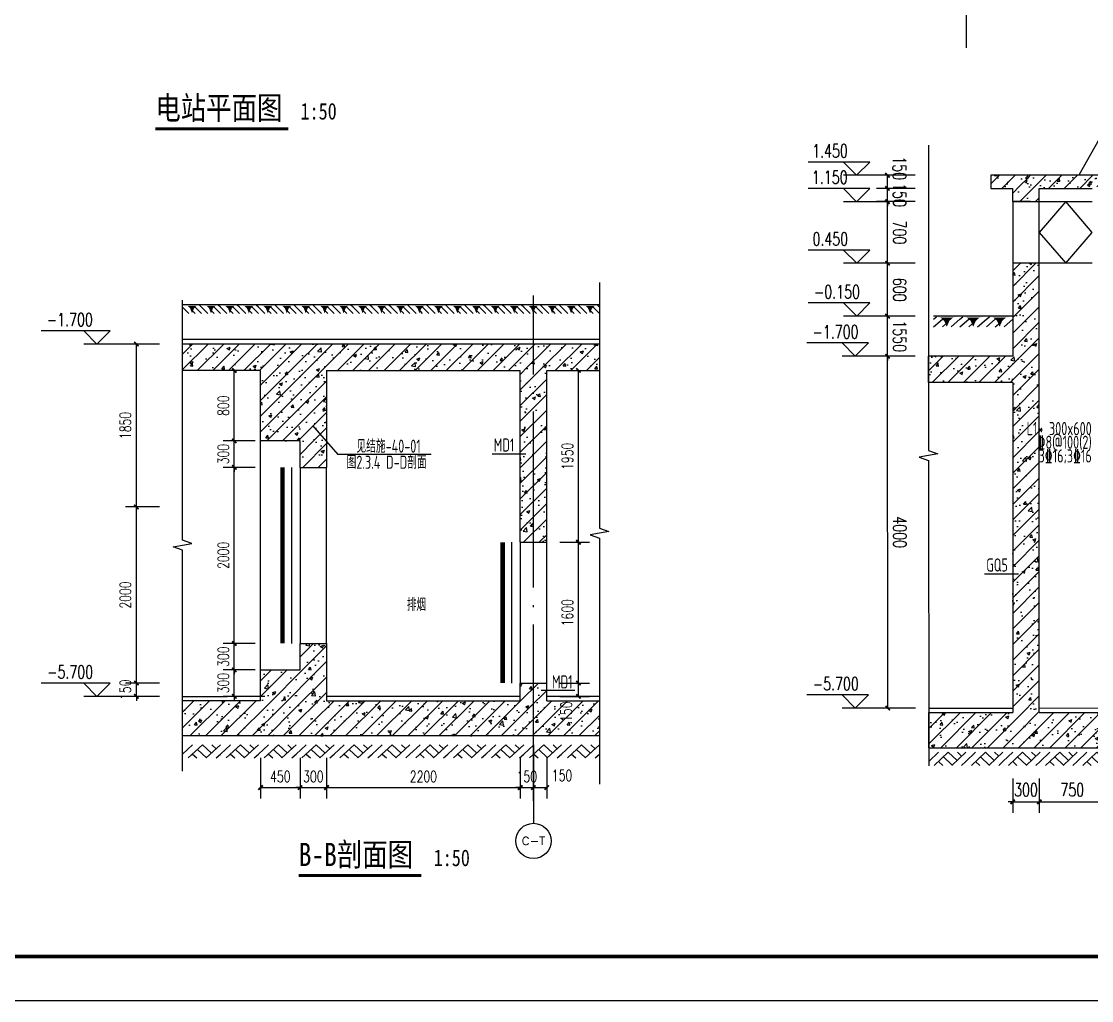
# Model space of a CAD drawing. Extents: x 37906 to 290206, y -18154 to 41246.
# Drawn here: x 174416 to 186570, y 11546 to 22665 of the extents above; entities that cross this region are included whole.
import ezdxf
from ezdxf.enums import TextEntityAlignment as Align

# ---------------------------------------------------------------- set-up
doc = ezdxf.new("R2010")
doc.units = 0
doc.header["$LTSCALE"] = 1000
doc.header["$MEASUREMENT"] = 0
doc.linetypes.add('__DASH', pattern=[0.35, 0.25, -0.1])
doc.linetypes.add('DOTE', pattern=[2.42, 2, -0.2, 0.02, -0.2])
for name, color, linetype in [('$0$填充', 8, 'Continuous'), ('AXIS', 3, 'Continuous'), ('AXIS_TEXT', 7, 'Continuous'), ('DIM_ELEV', 3, 'Continuous'), ('DIM_SYMB', 3, 'Continuous'), ('DOTE', 1, 'DOTE'), ('ECA_TK', 7, 'Continuous'), ('HATCH', 253, 'Continuous'), ('PUB_DIM', 3, 'Continuous'), ('PUB_HATCH', 8, 'Continuous'), ('PUB_TEXT', 7, 'Continuous'), ('RF-M', 7, 'Continuous'), ('RF-QT', 30, 'Continuous'), ('SURFACE', 6, 'Continuous'), ('TEXT', 7, 'Continuous'), ('tk', 7, 'Continuous'), ('TWT_DIM', 3, 'Continuous'), ('WALL', 9, 'Continuous'), ('可见线', 7, 'Continuous')]:
    doc.layers.add(name, color=color, linetype=linetype)
doc.layers.add('RF-WZ', color=110, linetype='Continuous', lineweight=0)
doc.styles.add('_TCH_AXIS', font='COMPLEX', dxfattribs={"bigfont": 'GBCBIG'})
doc.styles.add('_TCH_DIM', font='SIMPLEX', dxfattribs={"bigfont": 'GBCBIG'})
doc.styles.add('_TCH_DIM_T3', font='SIMPLEX', dxfattribs={"width": 0.705882, "bigfont": 'GBCBIG'})
doc.styles.add('COMPLEX', font='COMPLEX.shx', dxfattribs={"width": 0.65})
doc.styles.add('KING-1', font='GBENOR', dxfattribs={"bigfont": 'GBCBIG'})
doc.styles.get("Standard").update_dxf_attribs({"font": 'tssdeng2.shx', "width": 0.7, "bigfont": 'hztxt.shx'})
doc.styles.add('TSSD_Rein', font='tssdeng2.shx', dxfattribs={"width": 0.7, "bigfont": 'tssdchn.shx'})
doc.styles.add('TYDG_01', font='', dxfattribs={"width": 0.8})
doc.styles.get('TYDG_01').set_extended_font_data('SimSun')
doc.dimstyles.new('_TCH_ARCH&&50', dxfattribs={"dimtxt": 127.5, "dimasz": 50, "dimexe": 125, "dimexo": 150, "dimgap": 61.25, "dimtad": 1, "dimdec": 0, "dimrnd": 5, "dimzin": 0, "dimdsep": 46, "dimtxsty": '_TCH_DIM_T3', "dimblk": 'ARCHTICK', "dimcen": 0.09, "dimclrt": 7, "dimazin": 2, "dimtfac": 1, "dimtdec": 0, "dimtix": 1, "dimtmove": 2, "dimatfit": 3, "dimfxl": 1, "dimtolj": 1, "dimtzin": 0, "dimarcsym": 0})
doc.dimstyles.new('_TWT_ARCH&&50', dxfattribs={"dimtxt": 148.75, "dimasz": 50, "dimexe": 125, "dimexo": 150, "dimgap": 63.125, "dimtad": 1, "dimdec": 0, "dimzin": 0, "dimdsep": 46, "dimtxsty": '_TCH_DIM_T3', "dimblk": 'ARCHTICK', "dimcen": 0.09, "dimclrt": 7, "dimazin": 2, "dimtfac": 1, "dimtdec": 0, "dimtix": 1, "dimtmove": 2, "dimatfit": 3, "dimfxl": 1, "dimtolj": 1, "dimtzin": 0, "dimarcsym": 0})
pattern_1 = [(45, (-1666397.75, -37604.78), (-88.388348, 88.388348), []), (50, (-1666397.75, -37604.78), (358.63009, -31.376067), [37.5, -412.5]), (355, (-1666397.75, -37604.8), (-69.37567, 376.09607), [30, -330]), (100.4514, (-1666367.86, -37607.4), (289.25469, 344.71977), [31.870095, -350.571056]), (46.1842, (-1666397.75, -37504.8), (533.62052, -82.75951), [56.25, -618.75]), (96.6356, (-1666353.3, -37511.7), (467.33135, 487.05894), [47.80514, -525.8565]), (351.1842, (-1666397.75, -37504.8), (467.33097, 487.0593), [45, -495]), (21, (-1666347.75, -37529.78), (298.453526, -201.309445), [37.5, -412.5]), (326, (-1666347.75, -37529.8), (121.657666, 362.57502), [30, -330]), (71.4514, (-1666322.88, -37546.56), (420.111314, 161.26525), [31.870095, -350.571056]), (37.5, (-1666397.75, -37604.78), (6.079928, 166.446927), [0, -326, 0, -335, 0, -331.25]), (7.5, (-1666397.75, -37604.78), (131.534769, 197.205856), [0, -191, 0, -318.5, 0, -126.25]), (327.5, (-1666509.25, -37604.78), (266.911218, -11.277436), [0, -125, 0, -390, 0, -517.5]), (317.5, (-1666559.25, -37604.78), (291.593085, 50.05249), [0, -162.5, 0, -259, 0, -367.5])]

# ---------------------------------------------------------------- blocks, each defined once
blk = doc.blocks.new('10B_A1E图框')
at = {"layer": 'ECA_TK'}
blk.add_lwpolyline([(0, 0), (841, 0), (841, 594), (0, 594)], close=True, dxfattribs=at)
at = {"layer": 'ECA_TK', "const_width": 0.8}
blk.add_lwpolyline([(831, 10), (831, 584), (18, 584), (18, 10)], close=True, dxfattribs=at)
blk = doc.blocks.new('_ArchTick')
at = {"color": 0, "linetype": 'ByBlock', "const_width": 0.4}
blk.add_lwpolyline([(-0.5, -0.5), (0.5, 0.5)], dxfattribs=at)
blk = doc.blocks.new('*D185')
at = {"layer": 'Defpoints', "color": 0}
for p in [(180382, 18701), (180742, 18701), (180382, 16751)]:
    blk.add_point(p, dxfattribs=at)
at = {"layer": 'PUB_DIM', "color": 0, "lineweight": -2}
for p, q in [((180532, 18701), (180867, 18701)), ((180742, 16751), (180742, 18701)), ((180532, 16751), (180867, 16751))]:
    blk.add_line(p, q, dxfattribs=at)
at = {"layer": 'PUB_DIM', "color": 0, "lineweight": -2, "xscale": 50, "yscale": 50, "zscale": 50}
for p, rotation in [((180742, 18701), 90), ((180742, 16751), 270)]:
    blk.add_blockref('_ArchTick', p, dxfattribs=dict(at, rotation=rotation))
at = {"layer": 'PUB_DIM', "color": 7, "insert": (180617, 17726), "char_height": 127.5, "attachment_point": 5, "rotation": 90, "style": '_TCH_DIM_T3'}
blk.add_mtext('\\A1;1950', dxfattribs=at)
blk = doc.blocks.new('*D186')
at = {"layer": 'Defpoints', "color": 0}
for p in [(180382, 16751), (180742, 16751), (180382, 15151)]:
    blk.add_point(p, dxfattribs=at)
at = {"layer": 'PUB_DIM', "color": 0, "lineweight": -2}
for p, q in [((180532, 16751), (180867, 16751)), ((180742, 15151), (180742, 16751)), ((180532, 15151), (180867, 15151))]:
    blk.add_line(p, q, dxfattribs=at)
at = {"layer": 'PUB_DIM', "color": 0, "lineweight": -2, "xscale": 50, "yscale": 50, "zscale": 50}
for p, rotation in [((180742, 16751), 90), ((180742, 15151), 270)]:
    blk.add_blockref('_ArchTick', p, dxfattribs=dict(at, rotation=rotation))
at = {"layer": 'PUB_DIM', "color": 7, "insert": (180617, 15951), "char_height": 127.5, "attachment_point": 5, "rotation": 90, "style": '_TCH_DIM_T3'}
blk.add_mtext('\\A1;1600', dxfattribs=at)
blk = doc.blocks.new('*D187')
at = {"layer": 'Defpoints', "color": 0}
for p in [(180382, 15151), (180742, 15151), (180382, 15001)]:
    blk.add_point(p, dxfattribs=at)
at = {"layer": 'PUB_DIM', "color": 0, "lineweight": -2}
for p, q in [((180532, 15151), (180867, 15151)), ((180742, 15001), (180742, 15151)), ((180532, 15001), (180867, 15001))]:
    blk.add_line(p, q, dxfattribs=at)
at = {"layer": 'PUB_DIM', "color": 0, "lineweight": -2, "xscale": 50, "yscale": 50, "zscale": 50}
for p, rotation in [((180742, 15151), 90), ((180742, 15001), 270)]:
    blk.add_blockref('_ArchTick', p, dxfattribs=dict(at, rotation=rotation))
at = {"layer": 'PUB_DIM', "color": 7, "insert": (180604, 14826), "char_height": 127.5, "attachment_point": 5, "rotation": 90, "style": '_TCH_DIM_T3'}
blk.add_mtext('\\A1;150', dxfattribs=at)
blk = doc.blocks.new('*D188')
at = {"layer": 'Defpoints', "color": 0}
for p in [(176834, 15301), (177221, 15301), (177221, 15001)]:
    blk.add_point(p, dxfattribs=at)
at = {"layer": 'PUB_DIM', "color": 0, "lineweight": -2}
for p, q in [((176834, 15301), (176834, 15351)), ((177071, 15301), (176709, 15301)), ((176834, 15001), (176834, 15301)), ((177071, 15001), (176709, 15001)), ((176834, 15001), (176834, 14951))]:
    blk.add_line(p, q, dxfattribs=at)
at = {"layer": 'PUB_DIM', "color": 0, "lineweight": -2, "xscale": 50, "yscale": 50, "zscale": 50}
for p, rotation in [((176834, 15301), 270), ((176834, 15001), 90)]:
    blk.add_blockref('_ArchTick', p, dxfattribs=dict(at, rotation=rotation))
at = {"layer": 'PUB_DIM', "color": 7, "insert": (176709, 15151), "char_height": 127.5, "attachment_point": 5, "rotation": 90, "style": '_TCH_DIM_T3'}
blk.add_mtext('\\A1;300', dxfattribs=at)
blk = doc.blocks.new('*D189')
at = {"layer": 'Defpoints', "color": 0}
for p in [(176834, 15601), (177221, 15601), (177221, 15301)]:
    blk.add_point(p, dxfattribs=at)
at = {"layer": 'PUB_DIM', "color": 0, "lineweight": -2}
for p, q in [((177071, 15601), (176709, 15601)), ((176834, 15601), (176834, 15651)), ((176834, 15301), (176834, 15601)), ((177071, 15301), (176709, 15301)), ((176834, 15301), (176834, 15251))]:
    blk.add_line(p, q, dxfattribs=at)
at = {"layer": 'PUB_DIM', "color": 0, "lineweight": -2, "xscale": 50, "yscale": 50, "zscale": 50}
for p, rotation in [((176834, 15601), 270), ((176834, 15301), 90)]:
    blk.add_blockref('_ArchTick', p, dxfattribs=dict(at, rotation=rotation))
at = {"layer": 'PUB_DIM', "color": 7, "insert": (176709, 15451), "char_height": 127.5, "attachment_point": 5, "rotation": 90, "style": '_TCH_DIM_T3'}
blk.add_mtext('\\A1;300', dxfattribs=at)
blk = doc.blocks.new('*D190')
at = {"layer": 'Defpoints', "color": 0}
for p in [(176834, 17601), (177221, 17601), (177221, 15601)]:
    blk.add_point(p, dxfattribs=at)
at = {"layer": 'PUB_DIM', "color": 0, "lineweight": -2}
for p, q in [((177071, 17601), (176709, 17601)), ((176834, 15601), (176834, 17601)), ((177071, 15601), (176709, 15601))]:
    blk.add_line(p, q, dxfattribs=at)
at = {"layer": 'PUB_DIM', "color": 0, "lineweight": -2, "xscale": 50, "yscale": 50, "zscale": 50}
for p, rotation in [((176834, 17601), 90), ((176834, 15601), 270)]:
    blk.add_blockref('_ArchTick', p, dxfattribs=dict(at, rotation=rotation))
at = {"layer": 'PUB_DIM', "color": 7, "insert": (176709, 16601), "char_height": 127.5, "attachment_point": 5, "rotation": 90, "style": '_TCH_DIM_T3'}
blk.add_mtext('\\A1;2000', dxfattribs=at)
blk = doc.blocks.new('*D191')
at = {"layer": 'Defpoints', "color": 0}
for p in [(176834, 17901), (177221, 17901), (177221, 17601)]:
    blk.add_point(p, dxfattribs=at)
at = {"layer": 'PUB_DIM', "color": 0, "lineweight": -2}
for p, q in [((177071, 17901), (176709, 17901)), ((176834, 17901), (176834, 17951)), ((176834, 17601), (176834, 17901)), ((177071, 17601), (176709, 17601)), ((176834, 17601), (176834, 17551))]:
    blk.add_line(p, q, dxfattribs=at)
at = {"layer": 'PUB_DIM', "color": 0, "lineweight": -2, "xscale": 50, "yscale": 50, "zscale": 50}
for p, rotation in [((176834, 17901), 270), ((176834, 17601), 90)]:
    blk.add_blockref('_ArchTick', p, dxfattribs=dict(at, rotation=rotation))
at = {"layer": 'PUB_DIM', "color": 7, "insert": (176709, 17751), "char_height": 127.5, "attachment_point": 5, "rotation": 90, "style": '_TCH_DIM_T3'}
blk.add_mtext('\\A1;300', dxfattribs=at)
blk = doc.blocks.new('*D192')
at = {"layer": 'Defpoints', "color": 0}
for p in [(176834, 18701), (177221, 18701), (177221, 17901)]:
    blk.add_point(p, dxfattribs=at)
at = {"layer": 'PUB_DIM', "color": 0, "lineweight": -2}
for p, q in [((177071, 18701), (176709, 18701)), ((176834, 17901), (176834, 18701)), ((177071, 17901), (176709, 17901))]:
    blk.add_line(p, q, dxfattribs=at)
at = {"layer": 'PUB_DIM', "color": 0, "lineweight": -2, "xscale": 50, "yscale": 50, "zscale": 50}
for p, rotation in [((176834, 18701), 90), ((176834, 17901), 270)]:
    blk.add_blockref('_ArchTick', p, dxfattribs=dict(at, rotation=rotation))
at = {"layer": 'PUB_DIM', "color": 7, "insert": (176709, 18301), "char_height": 127.5, "attachment_point": 5, "rotation": 90, "style": '_TCH_DIM_T3'}
blk.add_mtext('\\A1;800', dxfattribs=at)
blk = doc.blocks.new('*D193')
at = {"layer": 'Defpoints', "color": 0}
for p in [(175722, 15151), (176134, 15151), (176134, 15001)]:
    blk.add_point(p, dxfattribs=at)
at = {"layer": 'PUB_DIM', "color": 0, "lineweight": -2}
for p, q in [((175722, 15151), (175722, 15201)), ((175984, 15151), (175597, 15151)), ((175722, 15001), (175722, 15151)), ((175984, 15001), (175597, 15001)), ((175722, 15001), (175722, 14951))]:
    blk.add_line(p, q, dxfattribs=at)
at = {"layer": 'PUB_DIM', "color": 0, "lineweight": -2, "xscale": 50, "yscale": 50, "zscale": 50}
for p, rotation in [((175722, 15151), 270), ((175722, 15001), 90)]:
    blk.add_blockref('_ArchTick', p, dxfattribs=dict(at, rotation=rotation))
at = {"layer": 'PUB_DIM', "color": 7, "insert": (175597, 15076), "char_height": 127.5, "attachment_point": 5, "rotation": 90, "style": '_TCH_DIM_T3'}
blk.add_mtext('\\A1;150', dxfattribs=at)
blk = doc.blocks.new('*D194')
at = {"layer": 'Defpoints', "color": 0}
for p in [(175722, 17151), (176134, 17151), (176134, 15151)]:
    blk.add_point(p, dxfattribs=at)
at = {"layer": 'PUB_DIM', "color": 0, "lineweight": -2}
for p, q in [((175984, 17151), (175597, 17151)), ((175722, 15151), (175722, 17151)), ((175984, 15151), (175597, 15151))]:
    blk.add_line(p, q, dxfattribs=at)
at = {"layer": 'PUB_DIM', "color": 0, "lineweight": -2, "xscale": 50, "yscale": 50, "zscale": 50}
for p, rotation in [((175722, 17151), 90), ((175722, 15151), 270)]:
    blk.add_blockref('_ArchTick', p, dxfattribs=dict(at, rotation=rotation))
at = {"layer": 'PUB_DIM', "color": 7, "insert": (175597, 16151), "char_height": 127.5, "attachment_point": 5, "rotation": 90, "style": '_TCH_DIM_T3'}
blk.add_mtext('\\A1;2000', dxfattribs=at)
blk = doc.blocks.new('*D195')
at = {"layer": 'Defpoints', "color": 0}
for p in [(175722, 19001), (176134, 19001), (176134, 17151)]:
    blk.add_point(p, dxfattribs=at)
at = {"layer": 'PUB_DIM', "color": 0, "lineweight": -2}
for p, q in [((175984, 19001), (175597, 19001)), ((175722, 17151), (175722, 19001)), ((175984, 17151), (175597, 17151))]:
    blk.add_line(p, q, dxfattribs=at)
at = {"layer": 'PUB_DIM', "color": 0, "lineweight": -2, "xscale": 50, "yscale": 50, "zscale": 50}
for p, rotation in [((175722, 19001), 90), ((175722, 17151), 270)]:
    blk.add_blockref('_ArchTick', p, dxfattribs=dict(at, rotation=rotation))
at = {"layer": 'PUB_DIM', "color": 7, "insert": (175597, 18076), "char_height": 127.5, "attachment_point": 5, "rotation": 90, "style": '_TCH_DIM_T3'}
blk.add_mtext('\\A1;1850', dxfattribs=at)
blk = doc.blocks.new('*D196')
at = {"layer": 'Defpoints', "color": 0}
for p in [(177132, 14451), (177582, 14451), (177582, 13965)]:
    blk.add_point(p, dxfattribs=at)
at = {"layer": 'PUB_DIM', "color": 0, "lineweight": -2}
for p, q in [((177132, 14301), (177132, 13840)), ((177582, 14301), (177582, 13840)), ((177132, 13965), (177582, 13965))]:
    blk.add_line(p, q, dxfattribs=at)
at = {"layer": 'PUB_DIM', "color": 0, "lineweight": -2, "xscale": 50, "yscale": 50, "zscale": 50, "rotation": 180}
blk.add_blockref('_ArchTick', (177132, 13965), dxfattribs=at)
at = {"layer": 'PUB_DIM', "color": 0, "lineweight": -2, "xscale": 50, "yscale": 50, "zscale": 50}
blk.add_blockref('_ArchTick', (177582, 13965), dxfattribs=at)
at = {"layer": 'PUB_DIM', "color": 7, "insert": (177357, 14090), "char_height": 127.5, "attachment_point": 5, "style": '_TCH_DIM_T3'}
blk.add_mtext('\\A1;450', dxfattribs=at)
blk = doc.blocks.new('*D197')
at = {"layer": 'Defpoints', "color": 0}
for p in [(177582, 14451), (177882, 14451), (177882, 13965)]:
    blk.add_point(p, dxfattribs=at)
at = {"layer": 'PUB_DIM', "color": 0, "lineweight": -2}
for p, q in [((177582, 14301), (177582, 13840)), ((177882, 14301), (177882, 13840)), ((177582, 13965), (177532, 13965)), ((177582, 13965), (177882, 13965)), ((177882, 13965), (177932, 13965))]:
    blk.add_line(p, q, dxfattribs=at)
at = {"layer": 'PUB_DIM', "color": 0, "lineweight": -2, "xscale": 50, "yscale": 50, "zscale": 50}
blk.add_blockref('_ArchTick', (177582, 13965), dxfattribs=at)
at = {"layer": 'PUB_DIM', "color": 0, "lineweight": -2, "xscale": 50, "yscale": 50, "zscale": 50, "rotation": 180}
blk.add_blockref('_ArchTick', (177882, 13965), dxfattribs=at)
at = {"layer": 'PUB_DIM', "color": 7, "insert": (177732, 14090), "char_height": 127.5, "attachment_point": 5, "style": '_TCH_DIM_T3'}
blk.add_mtext('\\A1;300', dxfattribs=at)
blk = doc.blocks.new('*D198')
at = {"layer": 'Defpoints', "color": 0}
for p in [(177882, 14451), (180082, 14451), (180082, 13965)]:
    blk.add_point(p, dxfattribs=at)
at = {"layer": 'PUB_DIM', "color": 0, "lineweight": -2}
for p, q in [((177882, 14301), (177882, 13840)), ((180082, 14301), (180082, 13840)), ((177882, 13965), (180082, 13965))]:
    blk.add_line(p, q, dxfattribs=at)
at = {"layer": 'PUB_DIM', "color": 0, "lineweight": -2, "xscale": 50, "yscale": 50, "zscale": 50, "rotation": 180}
blk.add_blockref('_ArchTick', (177882, 13965), dxfattribs=at)
at = {"layer": 'PUB_DIM', "color": 0, "lineweight": -2, "xscale": 50, "yscale": 50, "zscale": 50}
blk.add_blockref('_ArchTick', (180082, 13965), dxfattribs=at)
at = {"layer": 'PUB_DIM', "color": 7, "insert": (178982, 14090), "char_height": 127.5, "attachment_point": 5, "style": '_TCH_DIM_T3'}
blk.add_mtext('\\A1;2200', dxfattribs=at)
blk = doc.blocks.new('*D199')
at = {"layer": 'Defpoints', "color": 0}
for p in [(180082, 14451), (180232, 14451), (180232, 13965)]:
    blk.add_point(p, dxfattribs=at)
at = {"layer": 'PUB_DIM', "color": 0, "lineweight": -2}
for p, q in [((180082, 14301), (180082, 13840)), ((180232, 14301), (180232, 13840)), ((180082, 13965), (180032, 13965)), ((180082, 13965), (180232, 13965)), ((180232, 13965), (180282, 13965))]:
    blk.add_line(p, q, dxfattribs=at)
at = {"layer": 'PUB_DIM', "color": 0, "lineweight": -2, "xscale": 50, "yscale": 50, "zscale": 50}
blk.add_blockref('_ArchTick', (180082, 13965), dxfattribs=at)
at = {"layer": 'PUB_DIM', "color": 0, "lineweight": -2, "xscale": 50, "yscale": 50, "zscale": 50, "rotation": 180}
blk.add_blockref('_ArchTick', (180232, 13965), dxfattribs=at)
at = {"layer": 'PUB_DIM', "color": 7, "insert": (180157, 14090), "char_height": 127.5, "attachment_point": 5, "style": '_TCH_DIM_T3'}
blk.add_mtext('\\A1;150', dxfattribs=at)
blk = doc.blocks.new('*D200')
at = {"layer": 'Defpoints', "color": 0}
for p in [(180232, 14451), (180382, 14451), (180382, 13965)]:
    blk.add_point(p, dxfattribs=at)
at = {"layer": 'PUB_DIM', "color": 0, "lineweight": -2}
for p, q in [((180232, 14301), (180232, 13840)), ((180382, 14301), (180382, 13840)), ((180232, 13965), (180382, 13965))]:
    blk.add_line(p, q, dxfattribs=at)
at = {"layer": 'PUB_DIM', "color": 0, "lineweight": -2, "xscale": 50, "yscale": 50, "zscale": 50, "rotation": 180}
blk.add_blockref('_ArchTick', (180232, 13965), dxfattribs=at)
at = {"layer": 'PUB_DIM', "color": 0, "lineweight": -2, "xscale": 50, "yscale": 50, "zscale": 50}
blk.add_blockref('_ArchTick', (180382, 13965), dxfattribs=at)
at = {"layer": 'PUB_DIM', "color": 7, "insert": (180557, 14102), "char_height": 127.5, "attachment_point": 5, "style": '_TCH_DIM_T3'}
blk.add_mtext('\\A1;150', dxfattribs=at)
blk = doc.blocks.new('*D201')
at = {"layer": 'Defpoints', "color": 0}
for p in [(184253, 18863), (184718, 18863), (184720, 14867)]:
    blk.add_point(p, dxfattribs=at)
at = {"layer": 'TWT_DIM', "color": 0, "lineweight": -2}
for p, q in [((184568, 18863), (184128, 18863)), ((184255, 14867), (184253, 18863)), ((184570, 14867), (184130, 14867))]:
    blk.add_line(p, q, dxfattribs=at)
at = {"layer": 'TWT_DIM', "color": 0, "lineweight": -2, "xscale": 50, "yscale": 50, "zscale": 50}
for p, rotation in [((184253, 18863), 90.03255938142323), ((184255, 14867), 270.0325593814233)]:
    blk.add_blockref('_ArchTick', p, dxfattribs=dict(at, rotation=rotation))
at = {"layer": 'TWT_DIM', "color": 7, "insert": (184392, 16865), "char_height": 148.8, "attachment_point": 5, "rotation": 270.0326, "style": '_TCH_DIM_T3'}
blk.add_mtext('\\A1;4000', dxfattribs=at)
blk = doc.blocks.new('*D202')
at = {"layer": 'Defpoints', "color": 0}
for p in [(184253, 19318), (184717, 19318), (184718, 18863)]:
    blk.add_point(p, dxfattribs=at)
at = {"layer": 'TWT_DIM', "color": 0, "lineweight": -2}
for p, q in [((184253, 19318), (184253, 19368)), ((184567, 19318), (184128, 19318)), ((184253, 18863), (184253, 19318)), ((184568, 18863), (184128, 18863)), ((184253, 18863), (184253, 18813))]:
    blk.add_line(p, q, dxfattribs=at)
at = {"layer": 'TWT_DIM', "color": 0, "lineweight": -2, "xscale": 50, "yscale": 50, "zscale": 50}
for p, rotation in [((184253, 19318), 270.0325593814036), ((184253, 18863), 90.03255938140357)]:
    blk.add_blockref('_ArchTick', p, dxfattribs=dict(at, rotation=rotation))
at = {"layer": 'TWT_DIM', "color": 7, "insert": (184391, 19090), "char_height": 148.8, "attachment_point": 5, "rotation": 270.0326, "style": '_TCH_DIM_T3'}
blk.add_mtext('\\A1;1550', dxfattribs=at)
blk = doc.blocks.new('*D203')
at = {"layer": 'Defpoints', "color": 0}
for p in [(184253, 19918), (184717, 19918), (184717, 19318)]:
    blk.add_point(p, dxfattribs=at)
at = {"layer": 'TWT_DIM', "color": 0, "lineweight": -2}
for p, q in [((184567, 19918), (184128, 19918)), ((184253, 19318), (184253, 19918)), ((184567, 19318), (184128, 19318))]:
    blk.add_line(p, q, dxfattribs=at)
at = {"layer": 'TWT_DIM', "color": 0, "lineweight": -2, "xscale": 50, "yscale": 50, "zscale": 50}
for p, rotation in [((184253, 19918), 90.03255938143361), ((184253, 19318), 270.0325593814336)]:
    blk.add_blockref('_ArchTick', p, dxfattribs=dict(at, rotation=rotation))
at = {"layer": 'TWT_DIM', "color": 7, "insert": (184390, 19618), "char_height": 148.8, "attachment_point": 5, "rotation": 270.0326, "style": '_TCH_DIM_T3'}
blk.add_mtext('\\A1;600', dxfattribs=at)
blk = doc.blocks.new('*D204')
at = {"layer": 'Defpoints', "color": 0}
for p in [(184252, 20618), (184717, 20618), (184717, 19918)]:
    blk.add_point(p, dxfattribs=at)
at = {"layer": 'TWT_DIM', "color": 0, "lineweight": -2}
for p, q in [((184567, 20618), (184127, 20618)), ((184253, 19918), (184252, 20618)), ((184567, 19918), (184128, 19918))]:
    blk.add_line(p, q, dxfattribs=at)
at = {"layer": 'TWT_DIM', "color": 0, "lineweight": -2, "xscale": 50, "yscale": 50, "zscale": 50}
for p, rotation in [((184252, 20618), 90.03255938142159), ((184253, 19918), 270.0325593814216)]:
    blk.add_blockref('_ArchTick', p, dxfattribs=dict(at, rotation=rotation))
at = {"layer": 'TWT_DIM', "color": 7, "insert": (184390, 20268), "char_height": 148.8, "attachment_point": 5, "rotation": 270.0326, "style": '_TCH_DIM_T3'}
blk.add_mtext('\\A1;700', dxfattribs=at)
blk = doc.blocks.new('*D205')
at = {"layer": 'Defpoints', "color": 0}
for p in [(184252, 20768), (184717, 20768), (184717, 20618)]:
    blk.add_point(p, dxfattribs=at)
at = {"layer": 'TWT_DIM', "color": 0, "lineweight": -2}
for p, q in [((184252, 20768), (184252, 20818)), ((184567, 20768), (184127, 20768)), ((184252, 20618), (184252, 20768)), ((184567, 20618), (184127, 20618)), ((184252, 20618), (184252, 20568))]:
    blk.add_line(p, q, dxfattribs=at)
at = {"layer": 'TWT_DIM', "color": 0, "lineweight": -2, "xscale": 50, "yscale": 50, "zscale": 50}
for p, rotation in [((184252, 20768), 270.0325593814319), ((184252, 20618), 90.0325593814319)]:
    blk.add_blockref('_ArchTick', p, dxfattribs=dict(at, rotation=rotation))
at = {"layer": 'TWT_DIM', "color": 7, "insert": (184390, 20693), "char_height": 148.8, "attachment_point": 5, "rotation": 270.0326, "style": '_TCH_DIM_T3'}
blk.add_mtext('\\A1;150', dxfattribs=at)
blk = doc.blocks.new('*D206')
at = {"layer": 'Defpoints', "color": 0}
for p in [(184252, 20918), (184717, 20918), (184717, 20768)]:
    blk.add_point(p, dxfattribs=at)
at = {"layer": 'TWT_DIM', "color": 0, "lineweight": -2}
for p, q in [((184567, 20918), (184127, 20918)), ((184252, 20768), (184252, 20918)), ((184567, 20768), (184127, 20768))]:
    blk.add_line(p, q, dxfattribs=at)
at = {"layer": 'TWT_DIM', "color": 0, "lineweight": -2, "xscale": 50, "yscale": 50, "zscale": 50}
for p, rotation in [((184252, 20918), 90.03255938137839), ((184252, 20768), 270.0325593813784)]:
    blk.add_blockref('_ArchTick', p, dxfattribs=dict(at, rotation=rotation))
at = {"layer": 'TWT_DIM', "color": 7, "insert": (184389, 20997), "char_height": 148.8, "attachment_point": 5, "rotation": 270.0326, "style": '_TCH_DIM_T3'}
blk.add_mtext('\\A1;150', dxfattribs=at)
blk = doc.blocks.new('*D211')
at = {"layer": 'Defpoints', "color": 0}
for p in [(185976, 14217), (186726, 14217), (186726, 13803)]:
    blk.add_point(p, dxfattribs=at)
at = {"layer": 'TWT_DIM', "color": 0, "lineweight": -2}
for p, q in [((185976, 14067), (185976, 13678)), ((186726, 14067), (186726, 13678)), ((185976, 13803), (186726, 13803))]:
    blk.add_line(p, q, dxfattribs=at)
at = {"layer": 'TWT_DIM', "color": 0, "lineweight": -2, "xscale": 50, "yscale": 50, "zscale": 50}
for p, rotation in [((185976, 13803), 180.0000778218544), ((186726, 13803), 7.7821854387371e-05)]:
    blk.add_blockref('_ArchTick', p, dxfattribs=dict(at, rotation=rotation))
at = {"layer": 'TWT_DIM', "color": 7, "insert": (186351, 13940), "char_height": 148.8, "attachment_point": 5, "rotation": 0.0001, "style": '_TCH_DIM_T3'}
blk.add_mtext('\\A1;750', dxfattribs=at)
blk = doc.blocks.new('*D212')
at = {"layer": 'Defpoints', "color": 0}
for p in [(185674, 14217), (185976, 14217), (185976, 13803)]:
    blk.add_point(p, dxfattribs=at)
at = {"layer": 'TWT_DIM', "color": 0, "lineweight": -2}
for p, q in [((185674, 14067), (185674, 13678)), ((185976, 14067), (185976, 13678)), ((185674, 13803), (185624, 13803)), ((185674, 13803), (185976, 13803)), ((185976, 13803), (186026, 13803))]:
    blk.add_line(p, q, dxfattribs=at)
at = {"layer": 'TWT_DIM', "color": 0, "lineweight": -2, "xscale": 50, "yscale": 50, "zscale": 50}
for p, rotation in [((185674, 13803), 8.338140617958345e-05), ((185976, 13803), 180.0000833814062)]:
    blk.add_blockref('_ArchTick', p, dxfattribs=dict(at, rotation=rotation))
at = {"layer": 'TWT_DIM', "color": 7, "insert": (185825, 13940), "char_height": 148.8, "attachment_point": 5, "rotation": 0.0001, "style": '_TCH_DIM_T3'}
blk.add_mtext('\\A1;300', dxfattribs=at)
blk = doc.blocks.new('$LinePat$自然土壤')
at = {"color": 0}
for p, q in [((0, -90), (71, -19)), ((0, -300), (211, -89)), ((210, -300), (286, -224)), ((420, -300), (630, -90))]:
    blk.add_line(p, q, dxfattribs=at)
for points in [[(0, 0), (630, 0), (168, -45), (462, -45)], [(168, -45), (462, -45), (252, -132), (378, -132)], [(252, -132), (378, -132), (315, -300)]]:
    blk.add_solid(points, dxfattribs=at)
blk = doc.blocks.new('$LinePat$素土夯实')
at = {"color": 0}
for p, q in [((0, -210), (210, 0)), ((120, -300), (420, 0)), ((420, 0), (608, -188)), ((495, -300), (795, 0)), ((615, 0), (705, -90)), ((210, -210), (300, -300)), ((315, -105), (502, -293)), ((705, -300), (795, -210))]:
    blk.add_line(p, q, dxfattribs=at)
blk = doc.blocks.new('_AXISO')
blk.add_circle((0, 0), 0.5)
at = {"layer": 'AXIS_TEXT', "style": 'COMPLEX', "width": 1.041667}
blk.add_attdef('A', text='', height=0.56, dxfattribs=at).set_placement((-0.25, -0.28), (0.25, -0.28), align=Align.FIT)

msp = doc.modelspace()

# ---------------------------------------------------------------- hatches: boundary and pattern name
at = {"layer": 'PUB_HATCH'}
h = msp.add_hatch(dxfattribs=at)
h.set_pattern_fill('钢筋混凝土', color=256, scale=50, style=0)
h.set_pattern_definition(pattern_1)
h.paths.add_polyline_path([(185425.8, 20767.9), (185675.8, 20767.9), (185834.2, 20817.9), (185850.8, 20917.9), (185425.8, 20917.9)])
h = msp.add_hatch(dxfattribs=at)
h.set_pattern_fill('钢筋混凝土', color=256, scale=50, style=0)
h.set_pattern_definition(pattern_1)
h.paths.add_polyline_path([(185834.2, 20817.9), (185975.8, 20767.9), (186575.8, 20767.9), (186734.2, 20817.9), (186750.8, 20917.9), (185850.8, 20917.9)])
h = msp.add_hatch(dxfattribs=at)
h.set_pattern_fill('钢筋混凝土', color=256, scale=50, style=0)
h.set_pattern_definition(pattern_1)
h.paths.add_polyline_path([(185975.8, 20617.9), (185975.8, 20767.9), (185834.2, 20817.9), (185675.8, 20767.9), (185675.8, 20617.9)])
h = msp.add_hatch(dxfattribs=at)
h.set_pattern_fill('钢筋混凝土', color=256, scale=50, style=0)
h.set_pattern_definition(pattern_1)
h.paths.add_polyline_path([(185675.8, 19917.9), (185675.8, 18863.2), (185775.8, 18671.5), (185975.8, 18588.2), (185975.8, 19917.9)])
h = msp.add_hatch(dxfattribs=at)
h.set_pattern_fill('钢筋混凝土', color=256, scale=50, style=0)
h.set_pattern_definition(pattern_1)
h.paths.add_polyline_path([(177632.3, 18801), (177882.3, 19001), (176246.3, 19001), (176246.3, 18701), (177132.3, 18701)])
h = msp.add_hatch(dxfattribs=at)
h.set_pattern_fill('钢筋混凝土', color=256, scale=50, style=0)
h.set_pattern_definition(pattern_1)
h.paths.add_polyline_path([(177632.3, 18801), (177882.3, 18701), (180081.8, 18701), (180281.8, 18801), (180381.8, 19001), (177882.3, 19001)])
h = msp.add_hatch(dxfattribs=at)
h.set_pattern_fill('钢筋混凝土', color=256, scale=50, style=0)
h.set_pattern_definition(pattern_1)
h.paths.add_polyline_path([(180281.8, 18801), (180381.8, 18701), (180981.8, 18701), (180981.8, 19001), (180381.8, 19001)])
h = msp.add_hatch(dxfattribs=at)
h.set_pattern_fill('钢筋混凝土', color=256, scale=50, style=0)
h.set_pattern_definition(pattern_1)
h.paths.add_polyline_path([(185775.8, 18671.5), (185675.8, 18863.2), (184717.9, 18863.2), (184717.9, 18563.2), (185675.8, 18563.2)])
h = msp.add_hatch(dxfattribs=at)
h.set_pattern_fill('钢筋混凝土', color=256, scale=50, style=0)
h.set_pattern_definition(pattern_1)
h.paths.add_polyline_path([(177132.3, 17901), (177882.3, 17901), (177882.3, 18701), (177632.3, 18801), (177132.3, 18701)])
h = msp.add_hatch(dxfattribs=at)
h.set_pattern_fill('钢筋混凝土', color=256, scale=50, style=0)
h.set_pattern_definition(pattern_1)
h.paths.add_polyline_path([(180381.8, 16751), (180381.8, 18701), (180281.8, 18801), (180081.8, 18701), (180081.8, 16751)])
h = msp.add_hatch(dxfattribs=at)
h.set_pattern_fill('钢筋混凝土', color=256, scale=50, style=0)
h.set_pattern_definition(pattern_1)
h.paths.add_polyline_path([(185775.8, 18671.5), (185675.8, 18563.2), (185675.8, 14817.2), (185825.8, 14683.8), (185975.8, 14817.2), (185975.8, 18588.2)])
h = msp.add_hatch(dxfattribs=at)
h.set_pattern_fill('钢筋混凝土', color=256, scale=50, style=0)
h.set_pattern_definition(pattern_1)
h.paths.add_polyline_path([(177882.3, 17601), (177882.3, 17901), (177582.3, 17901), (177582.3, 17601)])
h = msp.add_hatch(dxfattribs=at)
h.set_pattern_fill('钢筋混凝土', color=256, scale=50, style=0)
h.set_pattern_definition(pattern_1)
h.paths.add_polyline_path([(177582.3, 15301), (177882.3, 15301), (177882.3, 15601), (177582.3, 15601)])
h = msp.add_hatch(dxfattribs=at)
h.set_pattern_fill('钢筋混凝土', color=256, scale=50, style=0)
h.set_pattern_definition(pattern_1)
h.paths.add_polyline_path([(177632.3, 14817.7), (177882.3, 14951), (177882.3, 15301), (177132.3, 15301), (177132.3, 14951)])
h = msp.add_hatch(dxfattribs=at)
h.set_pattern_fill('钢筋混凝土', color=256, scale=50, style=0)
h.set_pattern_definition(pattern_1)
h.paths.add_polyline_path([(180281.8, 14817.7), (180381.8, 14951), (180381.8, 15151), (180081.8, 15151), (180081.8, 14951)])
h = msp.add_hatch(dxfattribs=at)
h.set_pattern_fill('钢筋混凝土', color=256, scale=50, style=0)
h.set_pattern_definition(pattern_1)
h.paths.add_polyline_path([(177632.3, 14817.7), (177132.3, 14951), (176246.3, 14951), (176246.3, 14551), (177882.3, 14551)])
h = msp.add_hatch(dxfattribs=at)
h.set_pattern_fill('钢筋混凝土', color=256, scale=50, style=0)
h.set_pattern_definition(pattern_1)
h.paths.add_polyline_path([(177632.3, 14817.7), (177882.3, 14551), (180381.8, 14551), (180281.8, 14817.7), (180081.8, 14951), (177882.3, 14951)])
h = msp.add_hatch(dxfattribs=at)
h.set_pattern_fill('钢筋混凝土', color=256, scale=50, style=0)
h.set_pattern_definition(pattern_1)
h.paths.add_polyline_path([(180281.8, 14817.7), (180381.8, 14551), (180981.8, 14551), (180981.8, 14951), (180381.8, 14951)])
h = msp.add_hatch(dxfattribs=at)
h.set_pattern_fill('钢筋混凝土', color=256, scale=50, style=0)
h.set_pattern_definition(pattern_1)
h.paths.add_polyline_path([(184719.8, 14417.2), (185825.8, 14417.2), (185825.8, 14683.8), (185675.8, 14817.2), (184719.8, 14817.2)])
h = msp.add_hatch(dxfattribs=at)
h.set_pattern_fill('钢筋混凝土', color=256, scale=50, style=0)
h.set_pattern_definition(pattern_1)
h.paths.add_polyline_path([(185825.8, 14683.8), (185825.8, 14417.2), (187329.3, 14417.2), (187160.2, 14683.8), (186675.7, 14817.2), (185975.8, 14817.2)])

# ---------------------------------------------------------------- linework, layer by layer
for p, q in [((180981.8, 19051), (176246.3, 19051)), ((179761, 17755.2), (180144.3, 17755.2)), ((185355, 16392.9), (185738.3, 16392.9)), ((180702.6, 15065.7), (180319.4, 15065.7))]:
    msp.add_line(p, q)
at = {"layer": 'AXIS'}
msp.add_line((180231.8, 14451), (180231.8, 13559.1), dxfattribs=at)
at = {"layer": 'DIM_ELEV', "color": 0}
for p, q in [((175423.8, 19151), (174641.3, 19151)), ((175273.8, 19001), (175123.8, 19151)), ((175273.8, 19001), (175423.8, 19151)), ((175623.8, 19001), (175123.8, 19001)), ((175423.8, 15151), (174641.3, 15151)), ((175273.8, 15001), (175123.8, 15151)), ((175273.8, 15001), (175423.8, 15151)), ((175623.8, 15001), (175123.8, 15001))]:
    msp.add_line(p, q, dxfattribs=at)
at = {"layer": 'DIM_SYMB'}
for points in [[(185149.2, 22366.2), (185149.2, 25860.2), (185044.2, 25898.4), (185254.2, 25935.4), (185149.2, 25972.7), (185149.2, 29466.7)], [(184716.5, 21260.4), (184718.2, 17792.1), (184823.2, 17753.9), (184613.3, 17716.8), (184718.3, 17679.6), (184720, 14211.3)]]:
    msp.add_lwpolyline(points, dxfattribs=at)
at = {"layer": 'DIM_SYMB', "lineweight": -3, "const_width": 35}
msp.add_lwpolyline([(175937.2, 21444.7), (177446.1, 21444.7)], dxfattribs=at)
at = {"layer": 'DIM_SYMB', "linetype": 'ByBlock'}
for points in [[(180981.8, 19701), (180981.8, 16909.1), (181086.8, 16870.9), (180876.8, 16833.9), (180981.8, 16796.6), (180981.8, 14004.7)], [(176246.3, 14151), (176246.3, 16661.7), (176141.3, 16699.9), (176351.3, 16736.9), (176246.3, 16774.2), (176246.3, 19497.9)]]:
    msp.add_lwpolyline(points, dxfattribs=at)
at = {"layer": 'DIM_SYMB', "const_width": 35}
msp.add_lwpolyline([(177566.5, 12966.2), (178958.5, 12966.2)], dxfattribs=at)
at = {"layer": 'DOTE'}
msp.add_line((180231.8, 13814.9), (180231.8, 19551), dxfattribs=at)
at = {"layer": 'PUB_DIM'}
for p, q in [((184052, 21067.6), (183352, 21067.6)), ((183902, 20917.6), (183752, 21067.6)), ((183902, 20917.6), (184052, 21067.6)), ((184252, 20917.6), (183752, 20917.6)), ((184052.1, 20767.6), (183352.1, 20767.6)), ((183902.1, 20617.6), (183752.1, 20767.6)), ((183902.1, 20617.6), (184052.1, 20767.6)), ((184252.1, 20617.6), (183752.1, 20617.6)), ((184052.5, 20067.6), (183352.5, 20067.6)), ((183902.5, 19917.6), (183752.5, 20067.6)), ((183902.5, 19917.6), (184052.5, 20067.6)), ((184252.5, 19917.6), (183752.5, 19917.6)), ((184052.9, 19467.6), (183352.9, 19467.6)), ((183902.9, 19317.6), (183752.9, 19467.6)), ((183902.9, 19317.6), (184052.9, 19467.6)), ((184252.9, 19317.6), (183752.9, 19317.6)), ((184036.9, 19013.2), (183336.9, 19013.2)), ((183886.9, 18863.2), (183736.9, 19013.2)), ((183886.9, 18863.2), (184036.9, 19013.2)), ((184236.9, 18863.2), (183736.9, 18863.2)), ((184036.9, 15017.2), (183336.9, 15017.2)), ((183886.9, 14867.2), (183736.9, 15017.2)), ((183886.9, 14867.2), (184036.9, 15017.2)), ((184236.9, 14867.2), (183736.9, 14867.2))]:
    msp.add_line(p, q, dxfattribs=at)
at = {"layer": 'PUB_HATCH', "lineweight": -3, "ltscale": 0.5}
for p, q in [((185675.8, 20617.9), (185675.8, 19917.9)), ((185975.8, 20617.9), (186575.8, 20617.9)), ((185975.8, 19917.9), (185975.8, 20617.9)), ((186575.8, 19917.9), (185975.8, 19917.9))]:
    msp.add_line(p, q, dxfattribs=at)
msp.add_lwpolyline([(186275.8, 20617.9), (185975.8, 20267.9), (186275.8, 19917.9), (186575.8, 20267.9), (186275.8, 20617.9)], dxfattribs=at)
at = {"layer": 'RF-M'}
for p, q in [((177482.3, 17601), (177482.3, 15601)), ((177582.3, 17601), (177582.3, 15601)), ((177882.3, 15601), (177882.3, 17601)), ((179981.8, 16751), (179981.8, 15151)), ((180081.8, 16751), (180081.8, 15151)), ((180381.8, 15151), (180381.8, 16751))]:
    msp.add_line(p, q, dxfattribs=at)
at = {"layer": 'RF-M', "linetype": '__DASH'}
msp.add_line((177482.3, 17001), (177482.3, 15601), dxfattribs=at)
at = {"layer": 'RF-M', "const_width": 50}
for points in [[(177382.3, 17601), (177382.3, 15601)], [(179881.8, 16750.6), (179881.8, 15151)]]:
    msp.add_lwpolyline(points, dxfattribs=at)
at = {"layer": 'RF-QT'}
for p, q in [((185425.8, 20917.9), (185425.8, 20767.9)), ((187125.8, 20917.9), (185425.8, 20917.9)), ((185425.8, 20767.9), (185675.8, 20767.9)), ((185675.8, 20617.9), (185675.8, 20767.9)), ((185975.8, 20767.9), (186575.8, 20767.9)), ((185975.8, 20617.9), (185975.8, 20767.9)), ((185675.8, 20617.9), (185975.8, 20617.9)), ((185675.8, 19917.9), (185675.8, 18863.2)), ((185975.8, 19917.9), (185675.8, 19917.9)), ((185975.8, 14817.2), (185975.8, 19917.9)), ((176246.3, 18701), (176246.3, 19001)), ((180981.8, 19001), (176246.3, 19001)), ((180981.8, 19001), (180981.8, 18701)), ((185675.8, 18863.2), (184717.9, 18863.2)), ((184717.9, 18563.2), (184717.9, 18863.2)), ((177132.3, 18701), (176246.3, 18701)), ((177132.3, 17901), (177132.3, 18701)), ((177882.3, 18701), (177882.3, 17601)), ((177882.3, 18701), (180081.8, 18701)), ((180081.8, 16751), (180081.8, 18701)), ((180381.8, 16751), (180381.8, 18701)), ((180381.8, 18701), (180981.8, 18701)), ((185675.8, 18563.2), (184717.9, 18563.2)), ((185675.8, 18563.2), (185675.8, 14817.2)), ((177582.3, 17901), (177132.3, 17901)), ((177582.3, 17601), (177582.3, 17901)), ((177582.3, 17601), (177882.3, 17601)), ((180081.8, 16751), (180381.8, 16751)), ((177582.3, 15301), (177582.3, 15601)), ((177582.3, 15601), (177882.3, 15601)), ((177882.3, 15601), (177882.3, 14951)), ((177132.3, 14951), (177132.3, 15301)), ((177132.3, 15301), (177582.3, 15301)), ((180081.8, 14951), (180081.8, 15151)), ((180081.8, 15151), (180381.8, 15151)), ((180381.8, 14951), (180381.8, 15151)), ((177132.3, 14951), (176246.3, 14951)), ((176246.3, 14551), (176246.3, 14951)), ((177882.3, 14951), (180081.8, 14951)), ((180381.8, 14951), (180981.8, 14951)), ((180981.8, 14951), (180981.8, 14551)), ((184719.8, 14817.2), (185675.8, 14817.2)), ((184719.8, 14817.2), (184719.8, 14417.2)), ((185975.8, 14817.2), (186725.7, 14817.2)), ((180981.8, 14551), (176246.3, 14551)), ((184719.8, 14417.2), (190201.5, 14417.2))]:
    msp.add_line(p, q, dxfattribs=at)
at = {"layer": 'SURFACE'}
for p, q in [((176246.3, 19451), (180981.8, 19451, 0)), ((185675.8, 19317.9), (184775.6, 19317.9)), ((185675.8, 19317.9), (184775.6, 19317.9))]:
    msp.add_line(p, q, dxfattribs=at)
at = {"layer": 'SURFACE', "color": 8}
msp.add_line((177132.3, 15301), (177132.3, 17901), dxfattribs=at)
at = {"layer": 'TEXT', "color": 4}
for p, q in [((186741.3, 21474.6), (186425.7, 20917.9)), ((177724, 18077.8), (178008.2, 17747.3)), ((179068.7, 17747.3), (178008.2, 17747.3))]:
    msp.add_line(p, q, dxfattribs=at)
at = {"layer": 'WALL'}
msp.add_line((185875.8, 20617.9), (185675.8, 20617.9), dxfattribs=at)
at = {"layer": '可见线'}
for p, q in [((176246.3, 15001), (176752.3, 15001)), ((177182.3, 15001), (176752.3, 15001)), ((180081.8, 15001), (177882.3, 15001)), ((180981.8, 15001), (180381.8, 15001))]:
    msp.add_line(p, q, dxfattribs=at)
for points in [[(185675.8, 14863.5), (184719.6, 14863.1)], [(186725.7, 14866.8), (185975.8, 14864.4)]]:
    msp.add_lwpolyline(points, dxfattribs=at)

# ---------------------------------------------------------------- block references
at = {"layer": '$0$填充', "yscale": 0.5, "zscale": 0.5}
for p, xscale in [((176246.3, 14451), 0.5415099833865088), ((176676.8, 14451), 0.5415099833865088), ((177107.3, 14451), 0.5415099833865088), ((177537.8, 14451), 0.5415099833865088), ((177968.3, 14451), 0.5415099833865088), ((178398.8, 14451), 0.5415099833865088), ((178829.3, 14451), 0.5415099833865088), ((179259.8, 14451), 0.5415099833865088), ((179690.3, 14451), 0.5415099833865088), ((180120.8, 14451), 0.5415099833865088), ((180551.3, 14451), 0.5415099833865088), ((184719.9, 14367.2), 0.5303999592789727), ((185141.6, 14367.2), 0.5303999592789727), ((185563.2, 14367.2), 0.5303999592789727), ((185984.9, 14367.2), 0.5303999592789727), ((186406.6, 14367.2), 0.5303999592789727)]:
    msp.add_blockref('$LinePat$素土夯实', p, dxfattribs=dict(at, xscale=xscale))
at = {"layer": 'AXIS'}
ref = msp.add_blockref('_AXISO', (180231.8, 13359.1), dxfattribs=dict(at, xscale=400, yscale=400, zscale=400))
ref.add_attrib('A', 'C-T', dxfattribs={"layer": 'AXIS_TEXT', "height": 89.83, "style": '_TCH_AXIS'}).set_placement((180099.2, 13314.2), (180364.4, 13314.2), align=Align.FIT)
at = {"layer": 'HATCH', "color": 8, "xscale": 0.4763212859827726, "yscale": 0.4, "zscale": 0.4, "rotation": 359.9996399335492}
for p in [(184775.6, 19317.9), (185075.7, 19317.9), (185375.7, 19317.9)]:
    msp.add_blockref('$LinePat$自然土壤', p, dxfattribs=at)
at = {"layer": 'SURFACE', "color": 8, "xscale": -0.341667015882833, "yscale": 0.3333333333333333, "zscale": 0.3333333333333333, "rotation": 359.9929801363957}
for p in [(176461.6, 19449.7), (176676.8, 19449.7), (176892.1, 19449.7), (177107.3, 19449.7), (177322.6, 19449.6), (177537.8, 19449.6), (177753.1, 19449.6), (177968.3, 19449.6), (178183.6, 19449.5), (178398.8, 19449.5), (178614.1, 19449.5), (178829.3, 19449.5), (179044.6, 19449.4), (179259.8, 19449.4), (179475.1, 19449.4), (179690.3, 19449.4), (179905.6, 19449.3), (180120.8, 19449.3), (180336.1, 19449.3), (180551.3, 19449.2), (180766.6, 19449.2), (180981.8, 19449.2)]:
    msp.add_blockref('$LinePat$自然土壤', p, dxfattribs=at)
at = {"layer": 'tk', "xscale": 50, "yscale": 50, "zscale": 50}
msp.add_blockref('10B_A1E图框', (164056.2, 11546.3), dxfattribs=at)

# ---------------------------------------------------------------- texts
at = {"width": 0.7}
for s, p in [('MD1', (179780.1, 17779.9)), ('GQ5', (185374.1, 16417.5)), ('MD1', (180441.3, 15090.3))]:
    msp.add_text(s, height=150, dxfattribs=at).set_placement(p)
at = {"layer": 'PUB_TEXT'}
for s, height, style, width, p in [('电站平面图', 264.35, 'TYDG_01', 0.8, (175937.2, 21550.2)), ('1:50', 188.82, 'TYDG_01', 0.8, (177586.1, 21550.2)), ('1.450', 148.75, '_TCH_DIM', 0.705882, (183397, 21120.1)), ('1.150', 148.75, '_TCH_DIM', 0.705882, (183394.1, 20820.1)), ('0.450', 148.75, '_TCH_DIM', 0.705882, (183400.5, 20120.1)), ('-0.150', 148.75, '_TCH_DIM', 0.705882, (183417.4, 19520.1)), ('-1.700', 148.75, '_TCH_DIM', 0.705882, (183401.4, 19065.7)), ('-5.700', 148.75, '_TCH_DIM', 0.705882, (183404.4, 15069.7)), ('B-B剖面图', 264.35, 'TYDG_01', 0.8, (177566.5, 13073.1)), ('1:50', 188.82, 'TYDG_01', 0.8, (179098.5, 13073.1))]:
    msp.add_text(s, height=height, dxfattribs=dict(at, style=style, width=width)).set_placement(p)
at = {"layer": 'PUB_TEXT', "color": 0, "style": '_TCH_DIM', "width": 0.705882}
for s, p in [('-1.700', (174705.8, 19203.5)), ('-5.700', (174708.8, 15203.5))]:
    msp.add_text(s, height=148.75, dxfattribs=at).set_placement(p)
at = {"layer": 'RF-WZ', "style": 'KING-1'}
msp.add_text('排烟', height=144.68, rotation=360, dxfattribs=at).set_placement((178793.6, 15970.5))
at = {"layer": 'TEXT', "color": 151, "ltscale": 100, "style": 'TSSD_Rein', "width": 0.7}
msp.add_text('L1* 300x600', height=150, dxfattribs=at).set_placement((186571.9, 17966.2), align=Align.RIGHT)
at = {"layer": 'TEXT', "color": 4, "ltscale": 100, "style": 'TSSD_Rein', "width": 0.7}
for s, p in [('见结施-40-01', (178221.3, 17766.3)), ('图2.3.4 D-D剖面', (178109.8, 17584.4))]:
    msp.add_text(s, height=150, rotation=360, dxfattribs=at).set_placement(p)
at = {"layer": 'TEXT', "ltscale": 100, "style": 'TSSD_Rein', "width": 0.7}
for s, p in [('\x848@100(2)', (186571.9, 17811.2)), ('3\x8416;3\x8416', (186571.9, 17656.2))]:
    msp.add_text(s, height=150, dxfattribs=at).set_placement(p, align=Align.RIGHT)

# ---------------------------------------------------------------- dimensions: what is measured, and where the dimension line sits
at = {"layer": 'PUB_DIM'}
for p1, p2, distance, picture, middle in [((176134, 17151), (176134, 19001), 412.3, '*D195', (175596.7, 18076)), ((177220.6, 17901), (177220.6, 18701), 386.7, '*D192', (176708.8, 18301)), ((180381.8, 16751), (180381.8, 18701), -360, '*D185', (180616.8, 17726)), ((177220.6, 17601), (177220.6, 17901), 386.7, '*D191', (176708.8, 17751)), ((177220.6, 15601), (177220.6, 17601), 386.7, '*D190', (176708.8, 16601)), ((176134, 15151), (176134, 17151), 412.3, '*D194', (175596.7, 16151)), ((180381.8, 15151), (180381.8, 16751), -360, '*D186', (180616.8, 15951)), ((177220.6, 15301), (177220.6, 15601), 386.7, '*D189', (176708.8, 15451)), ((177220.6, 15001), (177220.6, 15301), 386.7, '*D188', (176708.8, 15151)), ((176134, 15001), (176134, 15151), 412.3, '*D193', (175596.7, 15076))]:
    dim = msp.add_aligned_dim(p1=p1, p2=p2, distance=distance, dimstyle='_TCH_ARCH&&50', dxfattribs=at)
    dim.commit()
    dim.dimension.update_dxf_attribs({"geometry": picture, "text_midpoint": middle})
dim = msp.add_linear_dim(base=(180741.8, 15151), p1=(180381.8, 15001), p2=(180381.8, 15151), angle=90, dimstyle='_TCH_ARCH&&50', dxfattribs=at)
dim.commit()
dim.dimension.update_dxf_attribs({"geometry": '*D187', "text_midpoint": (180604.3, 14826), "dimtype": 161})
at = {"layer": 'PUB_DIM', "color": 0}
for p1, p2, distance, picture, middle in [((177132.3, 14451), (177582.3, 14451), -486.2, '*D196', (177357.3, 14089.9)), ((177582.3, 14451), (177882.3, 14451), -486.2, '*D197', (177732.3, 14089.9)), ((177882.32687, 14451.02875), (180081.8269, 14451.02875), -486.17092, '*D198', (178982.07688, 14089.85783)), ((180081.8, 14451), (180231.8, 14451), -486.2, '*D199', (180156.8, 14089.9))]:
    dim = msp.add_aligned_dim(p1=p1, p2=p2, distance=distance, dimstyle='_TCH_ARCH&&50', dxfattribs=at)
    dim.commit()
    dim.dimension.update_dxf_attribs({"geometry": picture, "text_midpoint": middle})
dim = msp.add_linear_dim(base=(180381.8, 13964.9), p1=(180231.8, 14451), p2=(180381.8, 14451), angle=360, dimstyle='_TCH_ARCH&&50', dxfattribs=at)
dim.commit()
dim.dimension.update_dxf_attribs({"geometry": '*D200', "text_midpoint": (180556.8, 14102.4), "dimtype": 161})
at = {"layer": 'TWT_DIM'}
dim = msp.add_linear_dim(base=(184252, 20917.6), p1=(184716.6, 20767.9), p2=(184716.5, 20917.9), angle=90.03256, dimstyle='_TWT_ARCH&&50', dxfattribs=at)
dim.commit()
dim.dimension.update_dxf_attribs({"geometry": '*D206', "text_midpoint": (184389.5, 20996.8), "dimtype": 161})
for p1, p2, distance, picture, middle in [((184716.7, 20617.9), (184716.6, 20767.9), 464.6, '*D205', (184389.6, 20692.7)), ((184717.1, 19917.9), (184716.7, 20617.9), 464.6, '*D204', (184389.8, 20267.7)), ((184717.4, 19317.9), (184717.1, 19917.9), 464.6, '*D203', (184390.2, 19617.7)), ((185975.8, 14217.2), (186725.7, 14217.2), -414.2, '*D211', (186350.8, 13940.5))]:
    dim = msp.add_aligned_dim(p1=p1, p2=p2, distance=distance, dimstyle='_TWT_ARCH&&50', dxfattribs=at)
    dim.commit()
    dim.dimension.update_dxf_attribs({"geometry": picture, "text_midpoint": middle})
for p1, p2, distance, text, picture, middle in [((184717.7, 18863.2), (184717.4, 19317.9), 464.6, '1550', '*D202', (184390.5, 19090.4)), ((184720, 14867.2), (184717.7, 18863.2), 464.6, '4000', '*D201', (184391.8, 16865)), ((185674.5, 14217.2), (185975.8, 14217.2), -414.2, '300', '*D212', (185825.1, 13940.5))]:
    dim = msp.add_aligned_dim(p1=p1, p2=p2, distance=distance, text=text, dimstyle='_TWT_ARCH&&50', dxfattribs=at)
    dim.commit()
    dim.dimension.update_dxf_attribs({"geometry": picture, "text_midpoint": middle})

doc.saveas('drawing.dxf')
